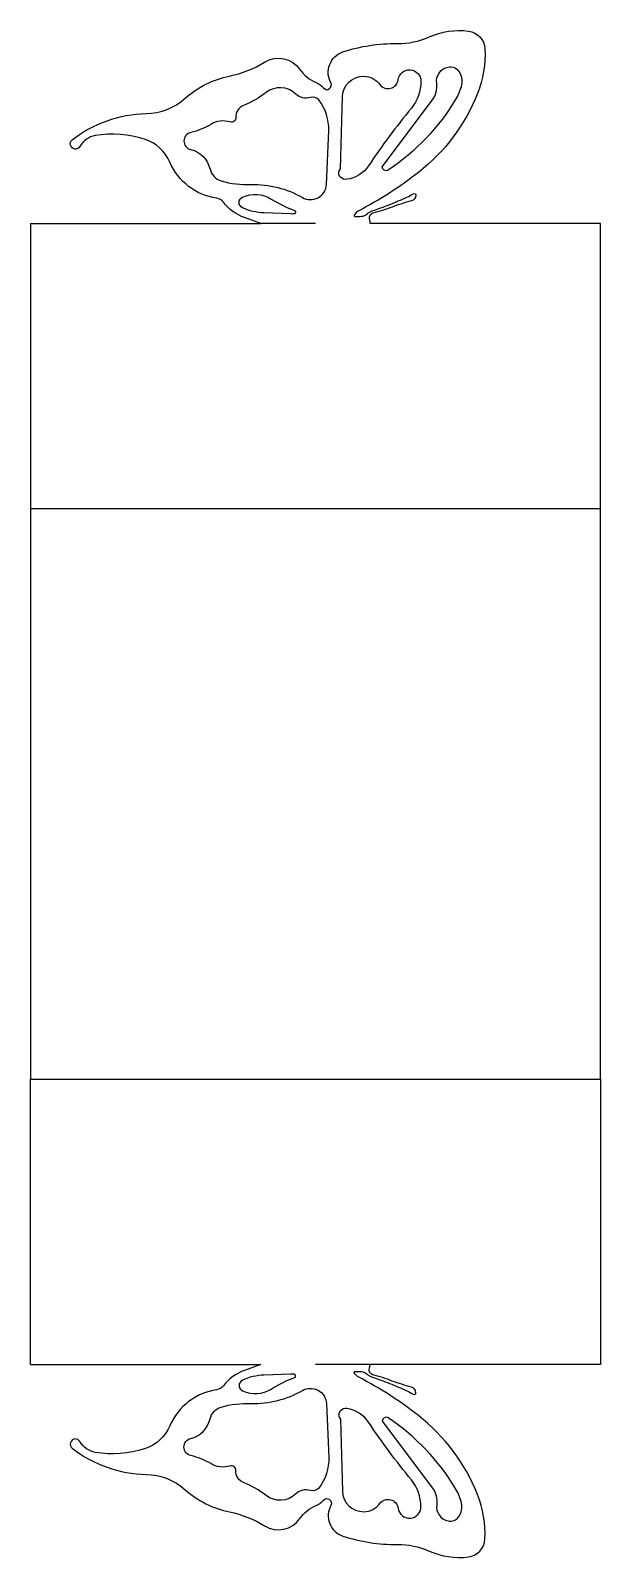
# Model space of a CAD drawing. Header units: millimetres. Extents: x 160 to 301, y -180 to 198.
import ezdxf

# ---------------------------------------------------------------- set-up
doc = ezdxf.new("R2010")
doc.units = ezdxf.units.MM
doc.header["$MEASUREMENT"] = 0

msp = doc.modelspace()

# ---------------------------------------------------------------- linework, layer by layer
for p, q in [((159.58, 150.21), (159.58, 79.5)), ((159.58, 150.21), (216.71, 150.21)), ((301, 150.21), (243.88, 150.21)), ((301, 79.5), (301, 150.21)), ((159.58, 79.5), (159.58, -61.92)), ((301, -61.92), (301, 79.5)), ((159.58, -132.63), (159.58, -61.92)), ((301, -61.92), (301, -132.63)), ((159.58, -132.63), (216.71, -132.63)), ((301, -132.63), (230.29, -132.63))]:
    msp.add_line(p, q)
at = {"color": 5}
for p, q in [((301, 79.5), (159.58, 79.5)), ((159.58, -61.92), (301, -61.92))]:
    msp.add_line(p, q, dxfattribs=at)
for points in [[(230.29, 150.21), (216.71, 150.21), (212.66, 151.69, -0.142569), (207.45, 155.52, 0.195473), (205.77, 156.5, -0.261066), (194.17, 165.4, 0.216393), (187.9, 171.12, 0.120696), (175.66, 172.01, 0.225046), (171.84, 169.33, -1.21773), (169.93, 170.99, -0.162121), (188.28, 177.48, 0.179164), (197.95, 181.27, -0.132628), (208.98, 186.79, 0.088415), (217.67, 190.22, -0.398062), (226.41, 188.41, 0.145193), (230.47, 185.17, -0.123588), (232.24, 183.87, 0.908534), (234.1, 185.14, -0.468332), (237.09, 192.76, -0.083767), (250.58, 194.85, 0.108581), (258.51, 196.48, -0.136675), (268.28, 197.93, -0.363599), (272.33, 193.57, -0.108172), (270.49, 182.46, -0.132646), (255.81, 162.86, -0.04695), (241.02, 153.39, 0.15242), (239.88, 152.27, 0.521215), (240.02, 152, 0.072014), (241.77, 152.01, 0.140547), (243.07, 152.6, -0.094614), (244.39, 153.35, 0.01171), (248.65, 154.93, 0.012046), (252.95, 156.75, 0.031605), (254.58, 157.62, -0.614423), (255.22, 157.23, -0.31563), (254.07, 155.84, 0.021751), (249.34, 154.32, -0.021038), (244.48, 152.76, 0.393318), (243.62, 151.37, 0.013912), (243.88, 150.21, 0.764678)], [(236.5, 163.76), (236.96, 181.62, -0.409588), (242.26, 186.73, -0.23384), (246.29, 184.68, 0.672823), (250.79, 185.85, -0.933431), (256.44, 185.5, -0.175431), (254.07, 178.83, 0.02437), (243.46, 164.55, -0.214081), (238.07, 161.18, -0.235603), (236.46, 161.72, -0.423509), (236.5, 163.76, -0.073883)], [(246.83, 164.28), (259.32, 180.91, 0.199468), (260.36, 184.95, -0.394136), (263.19, 189.01, -0.304807), (265.87, 187.94, -0.208098), (266.51, 184.61, -0.079348), (265.12, 181.11, -0.111594), (248.36, 163.49, -0.590356), (246.83, 164.28, -0.554176)], [(233.02, 159.9), (233.57, 173.25, 0.179616), (231.09, 180.86, 0.31513), (229.03, 181.48, -0.2794), (225.42, 182.3, 0.373438), (218.02, 182.71, -0.069762), (212.43, 179.5, 0.317778), (210.53, 176.56, -0.512279), (209.07, 175.41, 0.208255), (204.29, 174.79, -0.080589), (199.35, 172.82, 0.794828), (199.31, 168.57, -0.28462), (204.13, 163.69, 0.273695), (206.88, 160.8, 0.077173), (214.35, 159.87, -0.139437), (227.04, 156.68, 0.557706), (233.02, 159.9, 0.718287)], [(224.1, 152.62), (217.49, 152.87, -0.097563), (212.18, 154.12, -0.644184), (212.18, 156.76, -0.250367), (219.33, 156.3, 0.047228), (225.08, 153.45, -0.767037), (224.99, 152.62, -0.079186), (224.1, 152.62, -0.869491)], [(216.71, -132.63), (212.66, -134.11, 0.142569), (207.45, -137.93, -0.195473), (205.77, -138.91, 0.261066), (194.17, -147.82, -0.216393), (187.9, -153.53, -0.120696), (175.66, -154.42, -0.225046), (171.84, -151.75, 1.21773), (169.93, -153.4, 0.162121), (188.28, -159.9, -0.179164), (197.95, -163.68, 0.132628), (208.98, -169.2, -0.088415), (217.67, -172.64, 0.398062), (226.41, -170.82, -0.145193), (230.47, -167.58, 0.123588), (232.24, -166.29, -0.908534), (234.1, -167.56, 0.468332), (237.09, -175.17, 0.083767), (250.58, -177.26, -0.108581), (258.51, -178.89, 0.136675), (268.28, -180.34, 0.363599), (272.33, -175.98, 0.108172), (270.49, -164.87, 0.132646), (255.81, -145.28, 0.04695), (241.02, -135.8, -0.15242), (239.88, -134.68, -0.521215), (240.02, -134.41, -0.072014), (241.77, -134.42, -0.140547), (243.07, -135.02, 0.094614), (244.39, -135.77, -0.01171), (248.65, -137.34, -0.012046), (252.95, -139.17, -0.031605), (254.58, -140.03, 0.614423), (255.22, -139.64, 0.31563), (254.07, -138.26, -0.021751), (249.34, -136.74, 0.021038), (244.48, -135.17, -0.393318), (243.62, -133.78, -0.013912), (243.88, -132.63)], [(224.1, -135.04), (217.49, -135.28, 0.097563), (212.18, -136.54, 0.644184), (212.18, -139.18, 0.250367), (219.33, -138.72, -0.047228), (225.08, -135.86, 0.767037), (224.99, -135.04, 0.079186), (224.1, -135.04, 0.869491)], [(233.02, -142.31), (233.57, -155.67, -0.179616), (231.09, -163.27, -0.31513), (229.03, -163.89, 0.2794), (225.42, -164.71, -0.373438), (218.02, -165.12, 0.069762), (212.43, -161.92, -0.317778), (210.53, -158.97, 0.512279), (209.07, -157.83, -0.208255), (204.29, -157.21, 0.080589), (199.35, -155.24, -0.794828), (199.31, -150.99, 0.28462), (204.13, -146.11, -0.273695), (206.88, -143.21, -0.077173), (214.35, -142.29, 0.139437), (227.04, -139.09, -0.557706), (233.02, -142.31, -0.718287)], [(236.5, -146.17), (236.96, -164.03, 0.409588), (242.26, -169.14, 0.23384), (246.29, -167.09, -0.672823), (250.79, -168.27, 0.933431), (256.44, -167.92, 0.175431), (254.07, -161.24, -0.02437), (243.46, -146.96, 0.214081), (238.07, -143.59, 0.235603), (236.46, -144.13, 0.423509), (236.5, -146.17, 0.073883)], [(246.83, -146.69), (259.32, -163.32, -0.199468), (260.36, -167.36, 0.394136), (263.19, -171.43, 0.304807), (265.87, -170.36, 0.208098), (266.51, -167.02, 0.079348), (265.12, -163.53, 0.111594), (248.36, -145.9, 0.590356), (246.83, -146.69, 0.554176)]]:
    msp.add_lwpolyline(points, format="xyb")

doc.saveas('drawing.dxf')
